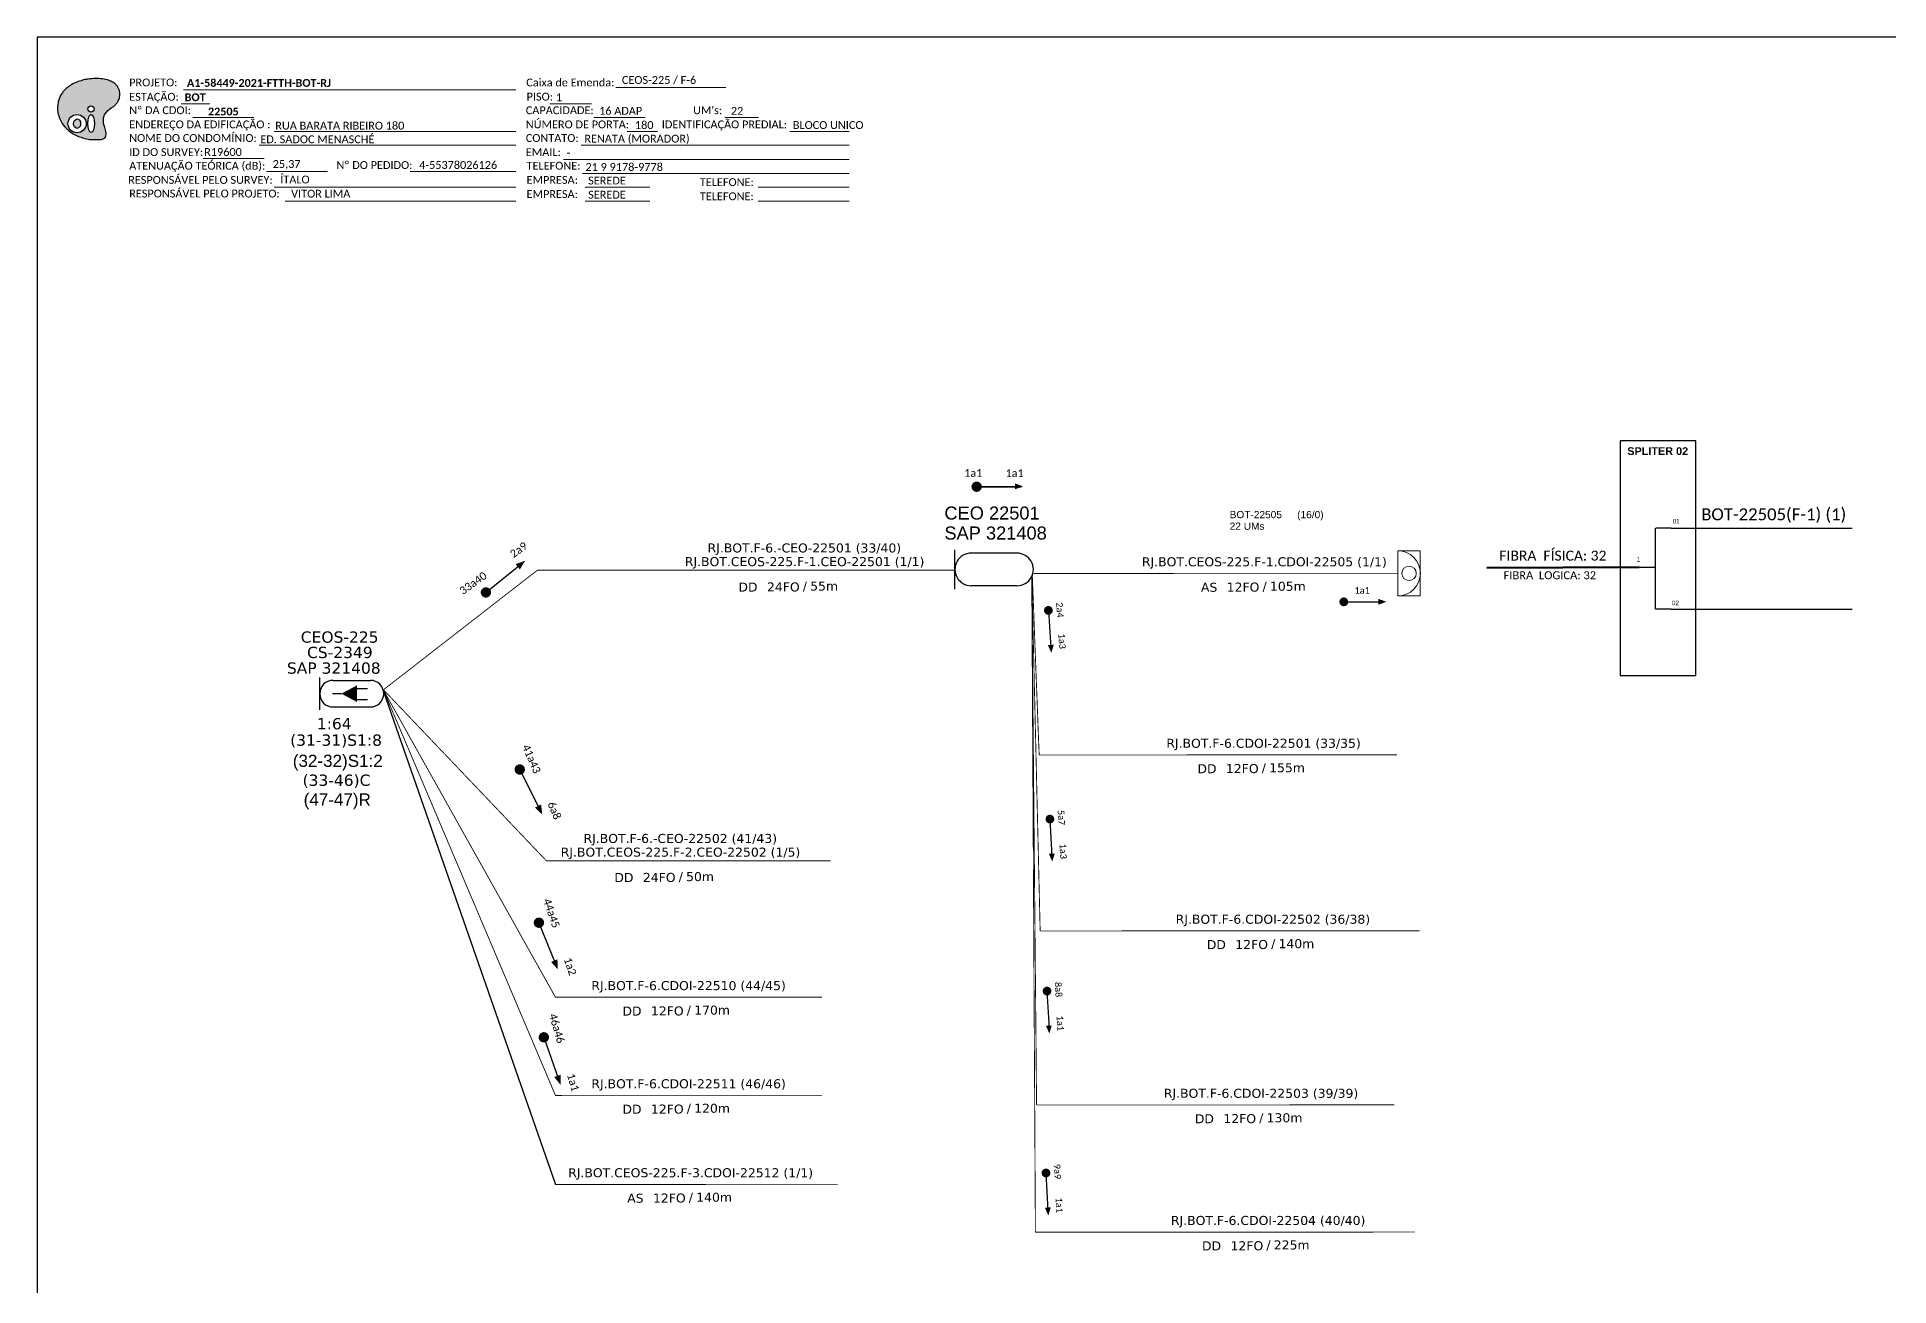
# Model space of a CAD drawing. Extents: x -89 to 749, y 705 to 1299.
# Drawn here: x -89.3 to 334, y 1013.4 to 1299 of the extents above; entities that cross this region are included whole.
import ezdxf
from ezdxf.enums import TextEntityAlignment as Align

# ---------------------------------------------------------------- set-up
doc = ezdxf.new("R2010")
doc.units = 0
for name, color, linetype, lineweight in [("20.0-LEGENDA DOS CDO'S", 1, 'Continuous', 0), ('20.1-CDO_INTERIOR', 1, 'Continuous', 0), ('40.1-ETIQUETAS', 1, 'Continuous', 20)]:
    doc.layers.add(name, color=color, linetype=linetype, lineweight=lineweight)
for name, color, linetype in [('20.4-CEOS', 1, 'Continuous'), ('CAP a instalar', 1, 'Continuous'), ('SETA', 7, 'Continuous'), ('surveys legendas', 7, 'Continuous'), ('texto', 255, 'Continuous'), ('Txtruas', 150, 'Continuous')]:
    doc.layers.add(name, color=color, linetype=linetype)
doc.styles.add('ARIAL', font='arial.ttf')
doc.styles.add('siredit', font='verdana.ttf')
doc.styles.get("Standard").update_dxf_attribs({"font": 'arial.ttf'})
doc.styles.add('WMF-Calibri0', font='calibri.ttf')
doc.styles.add('WMF-Calibri1', font='calibrib.ttf')
doc.linetypes.add('FENCELINE1', pattern='A,0.25,-0.1,[133,ltypeshp.shx,S=0.1,R=0,X=-0.1,Y=0],-0.1,1', length=1.45)

# ---------------------------------------------------------------- blocks, each defined once
blk = doc.blocks.new('OI')
h = blk.add_hatch(color=40)
edge = h.paths.add_edge_path()
edge.add_spline(control_points=[(4.35, -0.67), (3.92, -0.99), (3.26, -1.5), (2.81, -2.59), (2.9, -3.5), (3.06, -4.27), (3.31, -4.85), (3.37, -5.39), (3.4, -5.88), (3.2, -6.4), (2.54, -6.61), (1.65, -6.63), (0.55, -6.67), (-0.56, -6.42), (-1.61, -6.14), (-2.77, -5.61), (-3.92, -4.77), (-4.89, -3.7), (-5.34, -2.65), (-5.6, -1.94), (-5.85, -0.96), (-5.71, 0.47), (-5.1, 2.02), (-4.14, 3.02), (-3.3, 3.61), (-2.37, 4.16), (-1.36, 4.44), (-0.56, 4.7), (0.79, 4.85), (2.24, 4.97), (3.79, 4.57), (4.67, 4.21), (5.44, 3.65), (5.76, 2.99), (6.03, 2.21), (6.01, 1.46), (5.72, 0.64), (5.31, 0.08), (4.88, -0.38), (4.51, -0.55), (4.35, -0.67)], knot_values=[0, 0, 0, 0, 1.60434, 2.417191, 3.427595, 4.282808, 4.776746, 5.304182, 5.888771, 6.258406, 6.858137, 7.79129, 8.986195, 10.124242, 11.187857, 12.242908, 13.953784, 15.414161, 16.515391, 17.349188, 17.675853, 19.552021, 21.515531, 22.568638, 23.63245, 24.621084, 25.782718, 26.745347, 27.142653, 29.870543, 31.004649, 31.921532, 32.709589, 33.801391, 34.042471, 35.192333, 35.971461, 36.628871, 37.254359, 37.836911, 37.836911, 37.836911, 37.836911], degree=3, periodic=0)
h.paths.add_polyline_path([(1.13, -0.87, -1), (-0.04, -0.87, -1)], flags=16)
edge = h.paths.add_edge_path(flags=16)
edge.add_ellipse((0.56, -3.59), major_axis=(-0.02, 1.71), ratio=0.361305, start_angle=0, end_angle=360)
h.paths.add_polyline_path([(-0.36, -3.62, -1), (-3.8, -3.62, -1)], flags=16)
edge = h.paths.add_edge_path(flags=0)
edge.add_ellipse((-2.08, -3.62), major_axis=(0, 0.885), ratio=0.758294, start_angle=0, end_angle=360)
at = {"color": 40}
for centre, radius in [((-2.08, -3.62), 1.72), ((0.54, -0.87), 0.587)]:
    blk.add_circle(centre, radius, dxfattribs=at)
blk.add_ellipse((-2.08, -3.62), major_axis=(0, 0.885), ratio=0.758294, start_param=-3.141592653589792, end_param=3.141592653589792, dxfattribs=at)
blk.add_ellipse((0.56, -3.59), major_axis=(-0.02, 1.71), ratio=0.361305, dxfattribs=at)
at = {"color": 40, "start_tangent": (-0.800898, -0.598801), "end_tangent": (-0.800898, -0.598801)}
blk.add_spline([(4.35, -0.67), (3.2, -1.78), (2.9, -2.54), (2.92, -3.55), (3.12, -4.38), (3.28, -4.85), (3.37, -5.37), (3.35, -5.95), (3.2, -6.29), (2.66, -6.55), (1.73, -6.63), (0.54, -6.62), (-0.58, -6.41), (-1.6, -6.11), (-2.56, -5.67), (-3.95, -4.67), (-4.89, -3.56), (-5.37, -2.56), (-5.64, -1.78), (-5.72, -1.46), (-5.63, 0.42), (-4.84, 2.22), (-4.13, 2.99), (-3.27, 3.62), (-2.4, 4.09), (-1.3, 4.47), (-0.37, 4.72), (0.02, 4.77), (2.75, 4.8), (3.85, 4.53), (4.69, 4.16), (5.31, 3.68), (5.85, 2.73), (5.93, 2.5), (5.94, 1.35), (5.67, 0.62), (5.29, 0.08), (4.84, -0.36), (4.35, -0.67)], degree=3, dxfattribs=at)
blk = doc.blocks.new('CARIMBO')
at = {"color": 7, "lineweight": 0}
for points in [[(35.66, -16.79), (111.64, -16.79)], [(134.48, -16.3), (159.61, -16.3)], [(35.15, -20.06), (41.7, -20.06)], [(119.43, -20.02), (128.92, -20.02)], [(37.81, -23.14), (51.75, -23.14)], [(129.48, -23.14), (141.1, -23.14)], [(159.42, -23.14), (167.09, -23.14)], [(52.97, -29.48), (111.64, -29.48)], [(56.38, -26.37), (111.64, -26.37)], [(126.6, -29.48), (187.83, -29.48)], [(137.07, -26.37), (144.01, -26.37)], [(174.24, -26.37), (187.8, -26.37)], [(40.13, -32.55), (54.07, -32.55)], [(122.56, -32.72), (187.83, -32.72)], [(54.67, -35.52), (68.61, -35.52)], [(126.84, -35.96), (187.83, -35.96)], [(56.38, -39.07), (111.64, -39.07)], [(58.87, -42.31), (111.64, -42.31)], [(127.45, -39.07), (142.25, -39.07)], [(127.45, -42.31), (142.25, -42.31)], [(167.06, -39.07), (187.83, -39.07)], [(167.06, -42.31), (187.83, -42.31)]]:
    blk.add_lwpolyline(points, dxfattribs=at)
at = {"color": 7, "xscale": 1.213923925163967, "yscale": 1.213923925163967, "zscale": 1.213923925163967, "rotation": 0.1532896023949059}
blk.add_blockref('OI', (13.86, -20.16), dxfattribs=at)
at = {"color": 7, "lineweight": 0, "style": 'WMF-Calibri0'}
for s, height, p in [('PROJETO:', 1.793, (23.26, -16.04)), ('Caixa de Emenda:', 1.7927, (114.02, -16.04)), ('ESTAÇÃO:', 1.793, (23.26, -19.32)), ('Nº DA CDOI:', 1.7927, (23.26, -22.39)), ('CAPACIDADE:', 1.7927, (113.91, -22.39)), ('PISO:', 1.793, (114.09, -19.28)), ("UM's:", 1.793, (152.15, -22.39)), ('ENDEREÇO DA EDIFICAÇÃO :', 1.7927, (23.26, -25.63)), ('NÚMERO DE PORTA:', 1.7927, (113.91, -25.63)), ('IDENTIFICAÇÃO PREDIAL:', 1.7927, (144.99, -25.63)), ('NOME DO CONDOMÍNIO:', 1.7927, (23.26, -28.74)), ('CONTATO:', 1.793, (113.91, -28.74)), ('ATENUAÇÃO TEÓRICA (dB):', 1.7927, (23.26, -35.09)), ('ID DO SURVEY:', 1.7927, (23.26, -31.97)), ('EMAIL:', 1.793, (113.91, -31.97)), ('TELEFONE:', 1.793, (114.09, -35.09)), ('RESPONSÁVEL PELO SURVEY:', 1.7927, (23.02, -38.32)), ('EMPRESA:', 1.793, (114.09, -38.32)), ('TELEFONE:', 1.793, (153.7, -38.83)), ('RESPONSÁVEL PELO PROJETO:', 1.7927, (23.26, -41.44)), ('EMPRESA:', 1.793, (114.09, -41.56)), ('TELEFONE:', 1.793, (153.7, -42.06))]:
    blk.add_text(s, height=height, dxfattribs=at).set_placement(p)
at = {"color": 7, "lineweight": 0, "flags": 8}
for tag, p, style in [('PROJ', (36.46, -16.13), 'WMF-Calibri1'), ('CEOS-XX', (135.87, -15.46), 'WMF-Calibri0'), ('EST', (35.94, -19.41), 'WMF-Calibri1'), ('PISO_PTR', (120.78, -19.42), 'WMF-Calibri0'), ('CAPAC.', (130.66, -22.52), 'WMF-Calibri0'), ("UC'S", (160.78, -22.54), 'WMF-Calibri0'), ('LOGRADOURO', (56.65, -25.91), 'WMF-Calibri0'), ('N°', (138.85, -25.77), 'WMF-Calibri0'), ('N°PREDIO', (174.94, -25.77), 'WMF-Calibri0'), ('NOME_DO_COND.', (53.23, -29.02), 'WMF-Calibri0'), ('NOME_DO_CONTATO', (127.3, -28.89), 'WMF-Calibri0'), ('_ID_', (40.39, -31.94), 'WMF-Calibri0'), ('O_POTEN', (56.06, -34.68), 'WMF-Calibri0'), ('EMAIL', (123.26, -32.12), 'WMF-Calibri0'), ('TELEFONE', (127.55, -35.36), 'WMF-Calibri0'), ('RES_SURVEY', (57.78, -38.23), 'WMF-Calibri0'), ('EMP_RESP_SURVEY', (128.16, -38.47), 'WMF-Calibri0'), ('CONT_RESP_SURVEY', (167.76, -38.47), 'WMF-Calibri0'), ('RES_PROJ', (60.27, -41.47), 'WMF-Calibri0'), ('EMP_RESP_PROJ', (128.16, -41.71), 'WMF-Calibri0'), ('CONT_RESP_PROJ', (167.76, -41.71), 'WMF-Calibri0')]:
    blk.add_attdef(tag, p, '', height=1.79, dxfattribs=dict(at, style=style))
at = {"color": 7, "lineweight": 0, "style": 'WMF-Calibri1', "flags": 8}
blk.add_attdef("N° CDO'S", text='', height=1.79, dxfattribs=at).set_placement((44.78, -22.68), align=Align.CENTER)
blk = doc.blocks.new('ETIQUETA_RS5F')
at = {"layer": '40.1-ETIQUETAS', "color": 0, "style": 'siredit'}
blk.add_text('/', height=1.5, dxfattribs=at).set_placement((1.58, -1.95), align=Align.MIDDLE_RIGHT)
for tag, p in [('ETIQUETA_R_PRIMARIA', (1.21, 4.1)), ('ETIQUETA_R_SECUNDARIA', (1.21, 2.1)), ('F_ATIVAS/F_MORTAS', (1.14, -4.24))]:
    blk.add_attdef(tag, text='', height=1.5, dxfattribs=at).set_placement(p, align=Align.MIDDLE_CENTER)
for tag, p in [('TIPO_CABO', (-6.58, -2.12)), ('CAP_CABO', (0.4, -2.09))]:
    blk.add_attdef(tag, text='', height=1.5, dxfattribs=at).set_placement(p, align=Align.MIDDLE_RIGHT)
blk.add_attdef('METROS', text='', height=1.5, dxfattribs=at).set_placement((2.14, -1.95), align=Align.MIDDLE_LEFT)
for tag, p in [('FUSÃO_1', (0.85, -8.39)), ('FUSÃO_2', (0.85, -10.6)), ('FUSÃO_3', (0.85, -12.93)), ('FUSÃO_4', (0.85, -15.14)), ('FUSÃO_5', (0.85, -17.16))]:
    blk.add_attdef(tag, text='', height=1.5, dxfattribs=at).set_placement(p, align=Align.CENTER)

msp = doc.modelspace()

# ---------------------------------------------------------------- linework, layer by layer
at = {"color": 7, "linetype": 'Continuous'}
for p, q in [((280.53, 1186.71), (280.53, 1168.16)), ((284.22, 1186.72), (280.7, 1186.72)), ((276.88, 1177.76), (280.51, 1177.76)), ((284.22, 1168.17), (280.7, 1168.17))]:
    msp.add_line(p, q, dxfattribs=at)
at = {"color": 10, "linetype": 'Continuous'}
for p, q in [((284.22, 1186.73), (325.59, 1186.72)), ((284.22, 1168.18), (325.59, 1168.17))]:
    msp.add_line(p, q, dxfattribs=at)
at = {"color": 1, "linetype": 'Continuous', "lineweight": 60}
msp.add_line((276.88, 1177.76), (242.09, 1177.65), dxfattribs=at)
msp.add_lwpolyline([(-89.32, 705.02), (749.25, 705.02), (749.25, 1299.02), (-89.32, 1299.02), (-89.32, 705.02)])
at = {"color": 7, "lineweight": 0}
msp.add_lwpolyline([(-4.01, 1268.26), (20.14, 1268.26)], dxfattribs=at)
at = {"color": 7}
msp.add_lwpolyline([(272.56, 1152.98), (289.84, 1152.98), (289.84, 1206.64), (272.56, 1206.64)], close=True, dxfattribs=at)
for points, const_width in [([(125.45, 1196.77, 1), (125.45, 1195.59, 1)], 1.17), ([(12.82, 1171.63, 1), (13.74, 1172.37, 1)], 1.18), ([(141.81, 1168.39, 1), (141.88, 1167.39, 1)], 1), ([(20.75, 1132.04, 1), (21.28, 1130.98, 1)], 1.18)]:
    msp.add_lwpolyline(points, format="xyb", close=True, dxfattribs=dict(const_width=const_width))
at = {"color": 1, "const_width": 1}
msp.add_lwpolyline([(208.87, 1169.85, 1), (209.87, 1169.85, 1)], format="xyb", close=True, dxfattribs=at)
at = {"linetype": 'Continuous'}
msp.add_lwpolyline([(-10.13, 1149.37), (29.18, 1036.6)], dxfattribs=at)
at = {"color": 7}
for points, const_width in [([(142.17, 1120.66, 1), (142.22, 1119.67, 1)], 1), ([(25.18, 1097.02, 1), (25.62, 1095.92, 1)], 1.18), ([(141.51, 1081.33, 1), (141.56, 1080.33, 1)], 1), ([(26.32, 1070.82, 1), (26.72, 1069.71, 1)], 1.18), ([(141.27, 1039.73, 1), (141.32, 1038.73, 1)], 1)]:
    msp.add_lwpolyline(points, format="xyb", close=True, dxfattribs=dict(at, const_width=const_width))
at = {"layer": '20.1-CDO_INTERIOR', "color": 1, "lineweight": 18}
msp.add_lwpolyline([(226.86, 1171.2), (226.86, 1181.53), (221.7, 1181.53), (221.7, 1171.2)], close=True, dxfattribs=at)
msp.add_circle((224.28, 1176.37), 1.65, dxfattribs=at)
msp.add_arc((221.7, 1176.37), 5.17, 270, 90, dxfattribs=at)
at = {"layer": '20.4-CEOS', "color": 7}
for p, q in [((-21.66, 1151.89), (-13.12, 1151.89)), ((-13.12, 1145.8), (-21.66, 1145.8))]:
    msp.add_line(p, q, dxfattribs=at)
for points in [[(-24.71, 1145.18), (-24.71, 1152.52)], [(-19.75, 1148.85), (-21.8, 1148.85)], [(-16.38, 1150.06), (-13.79, 1150.06)], [(-16.38, 1147.52), (-13.79, 1147.52)]]:
    msp.add_lwpolyline(points, dxfattribs=at)
msp.add_lwpolyline([(-19.75, 1148.85, 0, 3.76, 0), (-16.22, 1148.85, 3.76, 3.76, 0)], format="xyseb", dxfattribs=at)
for centre, start, end in [((-21.66, 1148.85), 90, 270), ((-13.12, 1148.85), 270, 90)]:
    msp.add_arc(centre, 3.04, start, end, dxfattribs=at)
at = {"layer": 'CAP a instalar', "color": 7, "ltscale": 5, "const_width": 0.2}
for points in [[(25.04, 1177.08), (-10.09, 1149.78)], [(25.04, 1177.08), (60.67, 1177.08)], [(60.67, 1177.08), (120.49, 1177.08)], [(138.05, 1175.67), (139.97, 1094.58)], [(139.15, 1054.77), (138.05, 1175.67)], [(138.05, 1175.67), (138.88, 1025.69)], [(138.17, 1175.96), (139.74, 1134.82)], [(-10.09, 1149.58), (29.18, 1079.43)], [(-10.09, 1149.58), (29.18, 1056.98)], [(-10.05, 1149.66), (27.1, 1110.64)], [(139.74, 1134.82), (221.52, 1134.87)], [(27.1, 1110.64), (32.3, 1110.64)], [(32.3, 1110.64), (92.12, 1110.64)], [(139.97, 1094.58), (226.75, 1094.63)], [(29.18, 1079.43), (90.1, 1079.44)], [(29.18, 1056.98), (90.1, 1056.99)], [(139.15, 1054.77), (220.94, 1054.81)], [(138.88, 1025.69), (225.66, 1025.73)]]:
    msp.add_lwpolyline(points, dxfattribs=at)
at = {"layer": 'CAP a instalar', "color": 1, "linetype": 'FENCELINE1', "ltscale": 5, "const_width": 0.2}
msp.add_lwpolyline([(138.47, 1176.35), (221.7, 1176.37)], dxfattribs=at)
at = {"layer": 'CAP a instalar', "color": 8, "ltscale": 5, "const_width": 0.2}
msp.add_lwpolyline([(29.18, 1036.6), (93.65, 1036.65)], dxfattribs=at)
at = {"layer": 'SETA'}
for points in [[(125.49, 1196.12), (135.65, 1196.12)], [(135.65, 1196.12), (125.49, 1196.12)], [(13.28, 1172), (21.2, 1178.37)], [(141.85, 1167.89), (142.44, 1159.31)], [(21.02, 1131.51), (25.55, 1122.42)]]:
    msp.add_lwpolyline(points, dxfattribs=at)
at = {"layer": 'SETA', "color": 1}
msp.add_lwpolyline([(209.37, 1169.85), (217.97, 1169.85)], dxfattribs=at)
at = {"layer": 'SETA', "color": 7}
for points in [[(142.19, 1120.17), (142.65, 1111.58)], [(25.4, 1096.47), (29.19, 1087.04)], [(141.53, 1080.83), (141.99, 1072.25)], [(26.52, 1070.26), (29.88, 1060.68)], [(141.29, 1039.23), (141.75, 1030.65)]]:
    msp.add_lwpolyline(points, dxfattribs=at)
at = {"layer": 'SETA'}
for points in [[(126.31, 1196.92), (124.14, 1196.14), (126.31, 1195.35)], [(134.23, 1196.93), (136.06, 1196.26), (134.23, 1195.59)], [(20.06, 1178.49), (22.24, 1179.23), (21.05, 1177.26)], [(143.07, 1160.05), (142.53, 1158.17), (141.74, 1159.96)], [(25.9, 1123.51), (26.16, 1121.22), (24.49, 1122.8)], [(29.63, 1088.1), (29.71, 1085.79), (28.17, 1087.51)], [(30.37, 1061.71), (30.34, 1059.41), (28.88, 1061.19)]]:
    msp.add_solid(points, dxfattribs=at)
at = {"layer": 'SETA', "color": 1}
msp.add_solid([(217.28, 1170.53), (219.11, 1169.87), (217.28, 1169.2)], dxfattribs=at)
at = {"layer": 'SETA', "color": 7}
for points in [[(143.3, 1112.31), (142.73, 1110.44), (141.96, 1112.23)], [(142.63, 1072.97), (142.07, 1071.11), (141.3, 1072.9)], [(142.39, 1031.37), (141.83, 1029.51), (141.06, 1031.3)]]:
    msp.add_solid(points, dxfattribs=at)
at = {"layer": 'Txtruas', "color": 5}
msp.add_line((134.68, 1180.99), (124.22, 1180.99), dxfattribs=at)
for points in [[(120.48, 1172.77), (120.49, 1181.76)], [(134.67, 1173.53), (124.21, 1173.53)]]:
    msp.add_lwpolyline(points, dxfattribs=at)
for centre, start, end in [((124.21, 1177.26), 89.9211, 269.9225), ((134.68, 1177.26), 269.9211, 89.9225)]:
    msp.add_arc(centre, 3.73, start, end, dxfattribs=at)

# ---------------------------------------------------------------- block references
ref = msp.add_blockref('CARIMBO', (-91.51, 1303.77))
ref.add_attrib('PROJ', 'A1-58449-2021-FTTH-BOT-RJ', (-55.05, 1287.63), dxfattribs={"color": 7, "lineweight": 0, "height": 1.7927, "style": 'WMF-Calibri1'})
ref.add_attrib('EST', 'BOT', (-55.57, 1284.35), dxfattribs={"color": 7, "lineweight": 0, "height": 1.793, "style": 'WMF-Calibri1'})
ref.add_attrib("N° CDO'S", '22505', dxfattribs={"color": 7, "lineweight": 0, "height": 1.793, "style": 'WMF-Calibri1'}).set_placement((-46.73, 1281.09), align=Align.CENTER)
ref.add_attrib('LOGRADOURO', 'RUA BARATA RIBEIRO 180', (-34.86, 1277.86), dxfattribs={"color": 7, "lineweight": 0, "height": 1.7927, "style": 'WMF-Calibri0'})
ref.add_attrib('NOME_DO_COND.', 'ED. SADOC MENASCHÉ', (-38.28, 1274.74), dxfattribs={"color": 7, "lineweight": 0, "height": 1.7927, "style": 'WMF-Calibri0'})
ref.add_attrib('_ID_', 'R19600', (-51.11, 1271.83), dxfattribs={"color": 7, "lineweight": 0, "height": 1.793, "style": 'WMF-Calibri0'})
ref.add_attrib('O_POTEN', '25,37', (-35.45, 1269.09), dxfattribs={"color": 7, "lineweight": 0, "height": 1.793, "style": 'WMF-Calibri0'})
ref.add_attrib('RES_SURVEY', 'ÍTALO', (-33.73, 1265.54), dxfattribs={"color": 7, "lineweight": 0, "height": 1.793, "style": 'WMF-Calibri0'})
ref.add_attrib('RES_PROJ', 'VITOR LIMA', (-31.24, 1262.3), dxfattribs={"color": 7, "lineweight": 0, "height": 1.793, "style": 'WMF-Calibri0'})
ref.add_attrib('CEOS-XX', 'CEOS-225 / F-6', (44.36, 1288.31), dxfattribs={"color": 7, "lineweight": 0, "height": 1.7927, "style": 'WMF-Calibri0'})
ref.add_attrib('CAPAC.', '16 ADAP', (39.15, 1281.25), dxfattribs={"color": 7, "lineweight": 0, "height": 1.793, "style": 'WMF-Calibri0'})
ref.add_attrib("UC'S", '22', (69.27, 1281.23), dxfattribs={"color": 7, "lineweight": 0, "height": 1.793, "style": 'WMF-Calibri0'})
ref.add_attrib('PISO_PTR', '1', (29.28, 1284.34), dxfattribs={"color": 7, "lineweight": 0, "height": 1.79, "style": 'WMF-Calibri0'})
ref.add_attrib('N°', '180', (47.34, 1278), dxfattribs={"color": 7, "lineweight": 0, "height": 1.793, "style": 'WMF-Calibri0'})
ref.add_attrib('N°PREDIO', 'BLOCO UNICO', (83.43, 1278), dxfattribs={"color": 7, "lineweight": 0, "height": 1.7927, "style": 'WMF-Calibri0'})
ref.add_attrib('NOME_DO_CONTATO', 'RENATA (MORADOR)', (35.79, 1274.88), dxfattribs={"color": 7, "lineweight": 0, "height": 1.7927, "style": 'WMF-Calibri0'})
ref.add_attrib('EMAIL', '-', (31.75, 1271.65), dxfattribs={"color": 7, "lineweight": 0, "height": 1.79, "style": 'WMF-Calibri0'})
ref.add_attrib('TELEFONE', '21 9 9178-9778', (36.04, 1268.41), dxfattribs={"color": 7, "lineweight": 0, "height": 1.7927, "style": 'WMF-Calibri0'})
ref.add_attrib('EMP_RESP_SURVEY', 'SEREDE', (36.65, 1265.3), dxfattribs={"color": 7, "lineweight": 0, "height": 1.793, "style": 'WMF-Calibri0'})
ref.add_attrib('EMP_RESP_PROJ', 'SEREDE', (36.65, 1262.06), dxfattribs={"color": 7, "lineweight": 0, "height": 1.793, "style": 'WMF-Calibri0'})
at = {"layer": '40.1-ETIQUETAS', "color": 7}
ref = msp.add_blockref('ETIQUETA_RS5F', (84.49, 1176.15), dxfattribs=dict(at, xscale=1.378472709545349, yscale=1.378472709545349, zscale=1.378472709545349))
ref.add_attrib('ETIQUETA_R_PRIMARIA', 'RJ.BOT.F-6.-CEO-22501 (33/40)', dxfattribs={"color": 0, "height": 2.0677, "style": 'siredit'}).set_placement((86.07, 1182.18), align=Align.MIDDLE_CENTER)
ref.add_attrib('ETIQUETA_R_SECUNDARIA', 'RJ.BOT.CEOS-225.F-1.CEO-22501 (1/1)', dxfattribs={"color": 0, "height": 2.0677, "style": 'siredit'}).set_placement((86.12, 1179.05), align=Align.MIDDLE_CENTER)
ref.add_attrib('TIPO_CABO', 'DD', dxfattribs={"color": 0, "height": 2.068, "style": 'siredit'}).set_placement((75.37, 1173.23), align=Align.MIDDLE_RIGHT)
ref.add_attrib('CAP_CABO', '24FO', dxfattribs={"color": 0, "height": 2.068, "style": 'siredit'}).set_placement((85, 1173.26), align=Align.MIDDLE_RIGHT)
ref.add_attrib('METROS', '55m', dxfattribs={"color": 0, "height": 2.068, "style": 'siredit'}).set_placement((87.4, 1173.46), align=Align.MIDDLE_LEFT)
at = {"layer": 'CAP a instalar', "color": 1, "linetype": 'FENCELINE1', "ltscale": 7}
ref = msp.add_blockref('ETIQUETA_RS5F', (189.58, 1176.11), dxfattribs=dict(at, xscale=1.378472709545349, yscale=1.378472709545349, zscale=1.378472709545349))
ref.add_attrib('ETIQUETA_R_SECUNDARIA', 'RJ.BOT.CEOS-225.F-1.CDOI-22505 (1/1)', dxfattribs={"layer": '40.1-ETIQUETAS', "color": 0, "height": 2.0677, "style": 'siredit'}).set_placement((191.21, 1179.01), align=Align.MIDDLE_CENTER)
ref.add_attrib('TIPO_CABO', 'AS', dxfattribs={"layer": '40.1-ETIQUETAS', "color": 0, "height": 2.068, "style": 'siredit'}).set_placement((180.46, 1173.19), align=Align.MIDDLE_RIGHT)
ref.add_attrib('CAP_CABO', '12FO', dxfattribs={"layer": '40.1-ETIQUETAS', "color": 0, "height": 2.068, "style": 'siredit'}).set_placement((190.08, 1173.22), align=Align.MIDDLE_RIGHT)
ref.add_attrib('METROS', '105m', dxfattribs={"layer": '40.1-ETIQUETAS', "color": 0, "height": 2.068, "style": 'siredit'}).set_placement((192.49, 1173.42), align=Align.MIDDLE_LEFT)
at = {"layer": 'CAP a instalar', "color": 7, "linetype": 'FENCELINE1', "ltscale": 7}
ref = msp.add_blockref('ETIQUETA_RS5F', (189.39, 1134.61), dxfattribs=dict(at, xscale=1.378472709545349, yscale=1.378472709545349, zscale=1.378472709545349))
ref.add_attrib('ETIQUETA_R_SECUNDARIA', 'RJ.BOT.F-6.CDOI-22501 (33/35)', dxfattribs={"layer": '40.1-ETIQUETAS', "color": 0, "height": 2.0677, "style": 'siredit'}).set_placement((191.03, 1137.51), align=Align.MIDDLE_CENTER)
ref.add_attrib('TIPO_CABO', 'DD', dxfattribs={"layer": '40.1-ETIQUETAS', "color": 0, "height": 2.068, "style": 'siredit'}).set_placement((180.28, 1131.69), align=Align.MIDDLE_RIGHT)
ref.add_attrib('CAP_CABO', '12FO', dxfattribs={"layer": '40.1-ETIQUETAS', "color": 0, "height": 2.068, "style": 'siredit'}).set_placement((189.9, 1131.73), align=Align.MIDDLE_RIGHT)
ref.add_attrib('METROS', '155m', dxfattribs={"layer": '40.1-ETIQUETAS', "color": 0, "height": 2.068, "style": 'siredit'}).set_placement((192.31, 1131.92), align=Align.MIDDLE_LEFT)
at = {"layer": 'CAP a instalar', "color": 7, "ltscale": 5}
ref = msp.add_blockref('ETIQUETA_RS5F', (56.13, 1109.71), dxfattribs=dict(at, xscale=1.378472709545349, yscale=1.378472709545349, zscale=1.378472709545349))
ref.add_attrib('ETIQUETA_R_PRIMARIA', 'RJ.BOT.F-6.-CEO-22502 (41/43)', dxfattribs={"layer": '40.1-ETIQUETAS', "color": 0, "height": 2.0677, "style": 'siredit'}).set_placement((57.71, 1115.74), align=Align.MIDDLE_CENTER)
ref.add_attrib('ETIQUETA_R_SECUNDARIA', 'RJ.BOT.CEOS-225.F-2.CEO-22502 (1/5)', dxfattribs={"layer": '40.1-ETIQUETAS', "color": 0, "height": 2.0677, "style": 'siredit'}).set_placement((57.76, 1112.61), align=Align.MIDDLE_CENTER)
ref.add_attrib('TIPO_CABO', 'DD', dxfattribs={"layer": '40.1-ETIQUETAS', "color": 0, "height": 2.068, "style": 'siredit'}).set_placement((47.01, 1106.8), align=Align.MIDDLE_RIGHT)
ref.add_attrib('CAP_CABO', '24FO', dxfattribs={"layer": '40.1-ETIQUETAS', "color": 0, "height": 2.068, "style": 'siredit'}).set_placement((56.63, 1106.83), align=Align.MIDDLE_RIGHT)
ref.add_attrib('METROS', '50m', dxfattribs={"layer": '40.1-ETIQUETAS', "color": 0, "height": 2.068, "style": 'siredit'}).set_placement((59.04, 1107.02), align=Align.MIDDLE_LEFT)
ref = msp.add_blockref('ETIQUETA_RS5F', (191.54, 1094.37), dxfattribs=dict(at, xscale=1.378472709545349, yscale=1.378472709545349, zscale=1.378472709545349))
ref.add_attrib('ETIQUETA_R_SECUNDARIA', 'RJ.BOT.F-6.CDOI-22502 (36/38)', dxfattribs={"layer": '40.1-ETIQUETAS', "color": 0, "height": 2.0677, "style": 'siredit'}).set_placement((193.17, 1097.27), align=Align.MIDDLE_CENTER)
ref.add_attrib('TIPO_CABO', 'DD', dxfattribs={"layer": '40.1-ETIQUETAS', "color": 0, "height": 2.068, "style": 'siredit'}).set_placement((182.42, 1091.46), align=Align.MIDDLE_RIGHT)
ref.add_attrib('CAP_CABO', '12FO', dxfattribs={"layer": '40.1-ETIQUETAS', "color": 0, "height": 2.068, "style": 'siredit'}).set_placement((192.04, 1091.49), align=Align.MIDDLE_RIGHT)
ref.add_attrib('METROS', '140m', dxfattribs={"layer": '40.1-ETIQUETAS', "color": 0, "height": 2.068, "style": 'siredit'}).set_placement((194.45, 1091.68), align=Align.MIDDLE_LEFT)
at = {"layer": 'CAP a instalar', "color": 7, "linetype": 'FENCELINE1', "ltscale": 7}
ref = msp.add_blockref('ETIQUETA_RS5F', (57.97, 1079.19), dxfattribs=dict(at, xscale=1.378472709545349, yscale=1.378472709545349, zscale=1.378472709545349))
ref.add_attrib('ETIQUETA_R_SECUNDARIA', 'RJ.BOT.F-6.CDOI-22510 (44/45)', dxfattribs={"layer": '40.1-ETIQUETAS', "color": 0, "height": 2.0677, "style": 'siredit'}).set_placement((59.61, 1082.09), align=Align.MIDDLE_CENTER)
ref.add_attrib('TIPO_CABO', 'DD', dxfattribs={"layer": '40.1-ETIQUETAS', "color": 0, "height": 2.068, "style": 'siredit'}).set_placement((48.85, 1076.27), align=Align.MIDDLE_RIGHT)
ref.add_attrib('CAP_CABO', '12FO', dxfattribs={"layer": '40.1-ETIQUETAS', "color": 0, "height": 2.068, "style": 'siredit'}).set_placement((58.48, 1076.3), align=Align.MIDDLE_RIGHT)
ref.add_attrib('METROS', '170m', dxfattribs={"layer": '40.1-ETIQUETAS', "color": 0, "height": 2.068, "style": 'siredit'}).set_placement((60.89, 1076.49), align=Align.MIDDLE_LEFT)
at = {"layer": 'CAP a instalar', "color": 7, "ltscale": 5}
ref = msp.add_blockref('ETIQUETA_RS5F', (57.97, 1056.74), dxfattribs=dict(at, xscale=1.378472709545349, yscale=1.378472709545349, zscale=1.378472709545349))
ref.add_attrib('ETIQUETA_R_SECUNDARIA', 'RJ.BOT.F-6.CDOI-22511 (46/46)', dxfattribs={"layer": '40.1-ETIQUETAS', "color": 0, "height": 2.0677, "style": 'siredit'}).set_placement((59.61, 1059.64), align=Align.MIDDLE_CENTER)
ref.add_attrib('TIPO_CABO', 'DD', dxfattribs={"layer": '40.1-ETIQUETAS', "color": 0, "height": 2.068, "style": 'siredit'}).set_placement((48.85, 1053.82), align=Align.MIDDLE_RIGHT)
ref.add_attrib('CAP_CABO', '12FO', dxfattribs={"layer": '40.1-ETIQUETAS', "color": 0, "height": 2.068, "style": 'siredit'}).set_placement((58.48, 1053.85), align=Align.MIDDLE_RIGHT)
ref.add_attrib('METROS', '120m', dxfattribs={"layer": '40.1-ETIQUETAS', "color": 0, "height": 2.068, "style": 'siredit'}).set_placement((60.89, 1054.04), align=Align.MIDDLE_LEFT)
at = {"layer": 'CAP a instalar', "color": 7, "linetype": 'FENCELINE1', "ltscale": 7}
ref = msp.add_blockref('ETIQUETA_RS5F', (188.81, 1054.56), dxfattribs=dict(at, xscale=1.378472709545349, yscale=1.378472709545349, zscale=1.378472709545349))
ref.add_attrib('ETIQUETA_R_SECUNDARIA', 'RJ.BOT.F-6.CDOI-22503 (39/39)', dxfattribs={"layer": '40.1-ETIQUETAS', "color": 0, "height": 2.0677, "style": 'siredit'}).set_placement((190.45, 1057.46), align=Align.MIDDLE_CENTER)
ref.add_attrib('TIPO_CABO', 'DD', dxfattribs={"layer": '40.1-ETIQUETAS', "color": 0, "height": 2.068, "style": 'siredit'}).set_placement((179.69, 1051.64), align=Align.MIDDLE_RIGHT)
ref.add_attrib('CAP_CABO', '12FO', dxfattribs={"layer": '40.1-ETIQUETAS', "color": 0, "height": 2.068, "style": 'siredit'}).set_placement((189.32, 1051.67), align=Align.MIDDLE_RIGHT)
ref.add_attrib('METROS', '130m', dxfattribs={"layer": '40.1-ETIQUETAS', "color": 0, "height": 2.068, "style": 'siredit'}).set_placement((191.73, 1051.86), align=Align.MIDDLE_LEFT)
at = {"layer": 'CAP a instalar', "color": 8, "ltscale": 5}
ref = msp.add_blockref('ETIQUETA_RS5F', (58.44, 1036.39), dxfattribs=dict(at, xscale=1.378472709545349, yscale=1.378472709545349, zscale=1.378472709545349))
ref.add_attrib('ETIQUETA_R_SECUNDARIA', 'RJ.BOT.CEOS-225.F-3.CDOI-22512 (1/1)', dxfattribs={"layer": '40.1-ETIQUETAS', "color": 0, "height": 2.0677, "style": 'siredit'}).set_placement((60.07, 1039.29), align=Align.MIDDLE_CENTER)
ref.add_attrib('TIPO_CABO', 'AS', dxfattribs={"layer": '40.1-ETIQUETAS', "color": 0, "height": 2.068, "style": 'siredit'}).set_placement((49.32, 1033.47), align=Align.MIDDLE_RIGHT)
ref.add_attrib('CAP_CABO', '12FO', dxfattribs={"layer": '40.1-ETIQUETAS', "color": 0, "height": 2.068, "style": 'siredit'}).set_placement((58.94, 1033.5), align=Align.MIDDLE_RIGHT)
ref.add_attrib('METROS', '140m', dxfattribs={"layer": '40.1-ETIQUETAS', "color": 0, "height": 2.068, "style": 'siredit'}).set_placement((61.35, 1033.7), align=Align.MIDDLE_LEFT)
at = {"layer": 'CAP a instalar', "color": 7, "ltscale": 5}
ref = msp.add_blockref('ETIQUETA_RS5F', (190.45, 1025.48), dxfattribs=dict(at, xscale=1.378472709545349, yscale=1.378472709545349, zscale=1.378472709545349))
ref.add_attrib('ETIQUETA_R_SECUNDARIA', 'RJ.BOT.F-6.CDOI-22504 (40/40)', dxfattribs={"layer": '40.1-ETIQUETAS', "color": 0, "height": 2.0677, "style": 'siredit'}).set_placement((192.08, 1028.38), align=Align.MIDDLE_CENTER)
ref.add_attrib('TIPO_CABO', 'DD', dxfattribs={"layer": '40.1-ETIQUETAS', "color": 0, "height": 2.068, "style": 'siredit'}).set_placement((181.33, 1022.56), align=Align.MIDDLE_RIGHT)
ref.add_attrib('CAP_CABO', '12FO', dxfattribs={"layer": '40.1-ETIQUETAS', "color": 0, "height": 2.068, "style": 'siredit'}).set_placement((190.96, 1022.59), align=Align.MIDDLE_RIGHT)
ref.add_attrib('METROS', '225m', dxfattribs={"layer": '40.1-ETIQUETAS', "color": 0, "height": 2.068, "style": 'siredit'}).set_placement((193.36, 1022.78), align=Align.MIDDLE_LEFT)

# ---------------------------------------------------------------- texts
at = {"color": 7, "lineweight": 0, "style": 'WMF-Calibri0'}
msp.add_text('Nº DO PEDIDO:', height=1.7927, dxfattribs=at).set_placement((-20.88, 1268.84))
at = {"attachment_point": 5}
for s, insert, char_height, width in [('\\C10;\\fArial|b1|i0|c0|p34;SPLITER 02', (281.12, 1204.31), 1.7753, 16.6219), ('\\C7;\\fArial|b0|i0;\\H0.578704x;01 ', (285.34, 1188.28), 1.7753, 3.456), ('\\C7;\\fCalibri|b0|i0|c0|p34;FIBRA  FÍSICA: 32', (257.16, 1180.41), 2.2859, 34.56), ('\\C7;\\fCalibri|b0|i0|c0|p34;FIBRA  LOGICA: 32', (256.47, 1175.92), 1.8289, 34.56), ('\\C7;\\fArial|b0|i0|;\\H1.0273588255048;1', (276.71, 1179.59), 1.7753, 1.7584), ('\\C7;\\fArial|b0|i0;\\H0.578704x;02 ', (285.18, 1169.59), 1.7753, 3.7582)]:
    msp.add_mtext(s, dxfattribs=dict(at, insert=insert, char_height=char_height, width=width))
at = {"color": 1, "insert": (213.03, 1172.48), "char_height": 1.5, "width": 25.3588, "attachment_point": 5}
msp.add_mtext('\\C7;\\fCalibri|b0|i0|c0|p34;  1a1', dxfattribs=at)
at = {"insert": (144.72, 1164.42), "char_height": 1.5, "width": 25.3588, "attachment_point": 5, "rotation": 273.948}
msp.add_mtext('\\C7;\\fCalibri|b0|i0|c0|p34;2a4       1a3', dxfattribs=at)
at = {"color": 7, "char_height": 1.5, "width": 25.3588, "attachment_point": 5, "rotation": 273.0661}
for s, insert in [('\\C7;\\fCalibri|b0|i0|c0|p34;5a7        1a3', (145.01, 1116.66)), ('\\C7;\\fCalibri|b0|i0|c0|p34;8a8        1a1', (144.35, 1077.32)), ('\\C7;\\fCalibri|b0|i0|c0|p34;9a9        1a1', (144.11, 1035.72))]:
    msp.add_mtext(s, dxfattribs=dict(at, insert=insert))
at = {"color": 7, "lineweight": 0, "style": 'WMF-Calibri0', "flags": 8}
msp.add_attdef('4-55378026126', (-1.97, 1268.87), '', height=1.79, dxfattribs=at)
at = {"layer": "20.0-LEGENDA DOS CDO'S", "color": 1, "style": 'ARIAL'}
for s, p in [('BOT-22505', (183.29, 1188.98)), ('22 UMs', (183.29, 1186.33))]:
    msp.add_text(s, height=1.653, dxfattribs=at).set_placement(p)
msp.add_text('       (16/0)', height=1.6533, dxfattribs=at).set_placement((199.49, 1188.98), align=Align.CENTER)
at = {"layer": '20.4-CEOS', "color": 7, "linetype": 'Continuous', "style": 'siredit'}
for s, height, p in [('CEOS-225', 2.579, (-20.15, 1163.09)), ('SAP 321408', 2.579, (-21.49, 1156)), ('CS-2349', 2.579, (-20.1, 1159.58)), ('1:64', 2.579, (-21.38, 1143.28)), ('(31-31)S1:8', 2.5794, (-20.97, 1139.52)), ('(33-46)C', 2.579, (-20.87, 1130.35))]:
    msp.add_text(s, height=height, dxfattribs=at).set_placement(p, align=Align.TOP_CENTER)
at = {"layer": 'surveys legendas', "color": 5}
for s, p in [('CEO 22501', (118.08, 1188.67)), ('SAP 321408', (118.08, 1184.1))]:
    msp.add_text(s, height=2.983, dxfattribs=at).set_placement(p)
at = {"layer": 'texto'}
for s, insert, char_height, width, attachment_point in [('\\C7;\\fCalibri|b0|i0|c0|p34;1a1', (124.67, 1199.32), 1.7727, 29.9695, 5), ('\\C7;\\fCalibri|b0|i0|c0|p34;1a1', (134.13, 1199.28), 1.7727, 29.9695, 5), ('\\C7;\\fCalibri|b0|i0|c0|p34;BOT-22505(F-1) (1)', (291.07, 1191.24), 2.7432, 67.3962, 1)]:
    msp.add_mtext(s, dxfattribs=dict(at, insert=insert, char_height=char_height, width=width, attachment_point=attachment_point))
at = {"layer": 'texto', "char_height": 1.7727, "width": 29.9695, "attachment_point": 5}
for s, insert, rotation in [('\\C7;\\fCalibri|b0|i0|c0|p34;2a9', (20.76, 1181.75), 35.777), ('\\C7;\\fCalibri|b0|i0|c0|p34;33a40', (10.35, 1174.13), 35.777), ('\\C7;\\fCalibri|b0|i0|c0|p34;41a43', (23.72, 1133.92), 293.4374), ('\\C7;\\fCalibri|b0|i0|c0|p34;6a8', (28.94, 1122.12), 293.4374), ('\\C7;\\fCalibri|b0|i0|c0|p34;1a2', (32.55, 1086.48), 288.835), ('\\C7;\\fCalibri|b0|i0|c0|p34;46a46', (29.5, 1072.32), 286.2558), ('\\C7;\\fCalibri|b0|i0|c0|p34;1a1', (33.21, 1059.96), 286.2558)]:
    msp.add_mtext(s, dxfattribs=dict(at, insert=insert, rotation=rotation))
at = {"layer": 'texto', "color": 7, "width": 16.6072, "attachment_point": 5}
for s, insert, char_height in [('(32-32)S1:2', (-20.58, 1133.08), 2.7871), ('(47-47)R', (-20.7, 1124.22), 2.787)]:
    msp.add_mtext(s, dxfattribs=dict(at, insert=insert, char_height=char_height))
at = {"layer": 'texto', "color": 7, "insert": (28.29, 1098.65), "char_height": 1.7727, "width": 29.9695, "attachment_point": 5, "rotation": 288.835}
msp.add_mtext('\\C7;\\fCalibri|b0|i0|c0|p34;44a45', dxfattribs=at)

doc.saveas('drawing.dxf')
